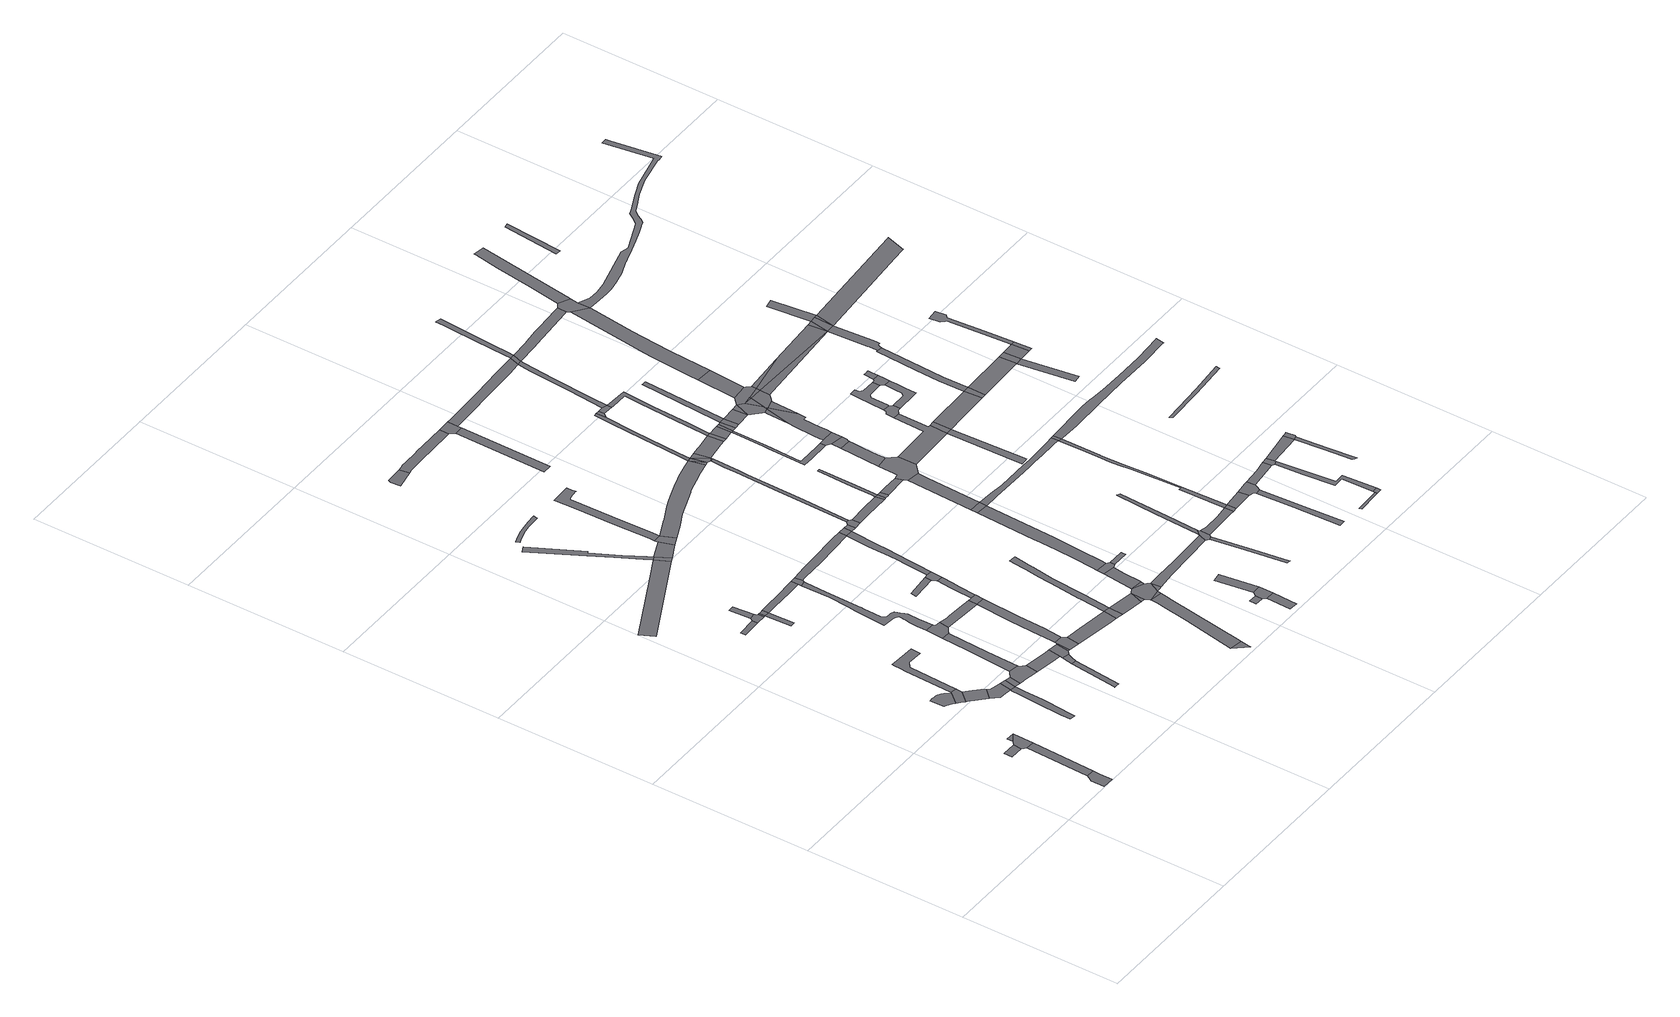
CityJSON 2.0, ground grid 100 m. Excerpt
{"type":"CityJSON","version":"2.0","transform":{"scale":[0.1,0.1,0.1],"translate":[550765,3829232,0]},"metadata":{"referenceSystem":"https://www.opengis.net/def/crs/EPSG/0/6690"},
"CityObjects":{
"road1":{"type":"Road","geometry":[{"type":"MultiSurface","lod":"1","boundaries":[[[0,1,2,3,4,5,6,7,8]]]}]},
"road2":{"type":"Road","attributes":{"RoadStructureAttribute.sectionType":"1"},"geometry":[{"type":"MultiSurface","lod":"1","boundaries":[[[9,10,11,12]]]}]},
"road3":{"type":"Road","attributes":{"RoadStructureAttribute.sectionType":"1"},"geometry":[{"type":"MultiSurface","lod":"1","boundaries":[[[13,0,8,14]]]}]},
"road4":{"type":"Road","geometry":[{"type":"MultiSurface","lod":"1","boundaries":[[[15,16,12,11,13,14]]]}]},
"road5":{"type":"Road","geometry":[{"type":"MultiSurface","lod":"1","boundaries":[[[17,16,15]]]}]},
"road6":{"type":"Road","attributes":{"RoadStructureAttribute.sectionType":"1"},"geometry":[{"type":"MultiSurface","lod":"1","boundaries":[[[18,19,20,21,22,23,24,25,26,27,28,29,30]]]}]},
"road7":{"type":"Road","geometry":[{"type":"MultiSurface","lod":"1","boundaries":[[[30,29,31,32,33,34,35,36]]]}]},
"road8":{"type":"Road","attributes":{"RoadStructureAttribute.sectionType":"1"},"geometry":[{"type":"MultiSurface","lod":"1","boundaries":[[[37,38,39,40,33,32,41,42,43,44,45]]]}]},
"road9":{"type":"Road","attributes":{"RoadStructureAttribute.sectionType":"1"},"geometry":[{"type":"MultiSurface","lod":"1","boundaries":[[[46,47,48,49,50,51,52,53,54,55,56,57,58,59,60,61,62]]]}]},
"road10":{"type":"Road","attributes":{"RoadStructureAttribute.sectionType":"1"},"geometry":[{"type":"MultiSurface","lod":"1","boundaries":[[[63,64,45,44,65,66,67,68,69,70,46,71]]]}]},
"road11":{"type":"Road","attributes":{"RoadStructureAttribute.sectionType":"1"},"geometry":[{"type":"MultiSurface","lod":"1","boundaries":[[[72,73,74,75,76,77,78,79,80,81,82,83,84,85,36,35]]]}]},
"road12":{"type":"Road","geometry":[{"type":"MultiSurface","lod":"1","boundaries":[[[71,46,62,86]]]}]},
"road13":{"type":"Road","attributes":{"RoadStructureAttribute.sectionType":"1"},"geometry":[{"type":"MultiSurface","lod":"1","boundaries":[[[86,62,87,88,89]]]}]},
"road14":{"type":"Road","attributes":{"RoadStructureAttribute.sectionType":"1"},"geometry":[{"type":"MultiSurface","lod":"1","boundaries":[[[90,91,92,93,94]]]}]},
"road15":{"type":"Road","geometry":[{"type":"MultiSurface","lod":"1","boundaries":[[[95,96,97,89,88,98,99,100,101,102,103,104]]]}]},
"road16":{"type":"Road","attributes":{"RoadStructureAttribute.sectionType":"1"},"geometry":[{"type":"MultiSurface","lod":"1","boundaries":[[[105,106,107,108,109,110,111]]]}]},
"road17":{"type":"Road","geometry":[{"type":"MultiSurface","lod":"1","boundaries":[[[112,113,114,115,116,117,90,94,118,119]]]}]},
"road18":{"type":"Road","geometry":[{"type":"MultiSurface","lod":"1","boundaries":[[[120,121,122,115,114]]]}]},
"road19":{"type":"Road","geometry":[{"type":"MultiSurface","lod":"1","boundaries":[[[123,124,125,126,127]]]}]},
"road20":{"type":"Road","attributes":{"RoadStructureAttribute.sectionType":"1"},"geometry":[{"type":"MultiSurface","lod":"1","boundaries":[[[128,119,118,123]]]}]},
"road21":{"type":"Road","geometry":[{"type":"MultiSurface","lod":"1","boundaries":[[[129,130,128,123,127]]]}]},
"road22":{"type":"Road","attributes":{"RoadStructureAttribute.sectionType":"1"},"geometry":[{"type":"MultiSurface","lod":"1","boundaries":[[[131,132,95,104,133,134]]]}]},
"road23":{"type":"Road","attributes":{"RoadStructureAttribute.sectionType":"1"},"geometry":[{"type":"MultiSurface","lod":"1","boundaries":[[[135,136,137,138,139,140]]]}]},
"road24":{"type":"Road","attributes":{"RoadStructureAttribute.sectionType":"1"},"geometry":[{"type":"MultiSurface","lod":"1","boundaries":[[[141,102,101,142,143,144,145]]]}]},
"road25":{"type":"Road","attributes":{"RoadStructureAttribute.sectionType":"1"},"geometry":[{"type":"MultiSurface","lod":"1","boundaries":[[[146,147,135,140,148,149]]]}]},
"road26":{"type":"Road","geometry":[{"type":"MultiSurface","lod":"1","boundaries":[[[150,151,131,134,152,153,154,155,156]]]}]},
"road27":{"type":"Road","attributes":{"RoadStructureAttribute.sectionType":"1"},"geometry":[{"type":"MultiSurface","lod":"1","boundaries":[[[157,158,159,160,129,127,161,162,163]]]}]},
"road28":{"type":"Road","geometry":[{"type":"MultiSurface","lod":"1","boundaries":[[[164,145,144,146,149,165,166,167]]]}]},
"road29":{"type":"Road","attributes":{"RoadStructureAttribute.sectionType":"1"},"geometry":[{"type":"MultiSurface","lod":"1","boundaries":[[[168,169,170,171,172,173,174,175,176,177,178,179,105,180]]]}]},
"road30":{"type":"Road","attributes":{"RoadStructureAttribute.sectionType":"1"},"geometry":[{"type":"MultiSurface","lod":"1","boundaries":[[[167,166,181,182]]]}]},
"road31":{"type":"Road","attributes":{"RoadStructureAttribute.sectionType":"1"},"geometry":[{"type":"MultiSurface","lod":"1","boundaries":[[[183,184,185,186,187,188,189,190,191,192,193,194,195,196,197,198,199,200,201,202,203,204,205,206,207,208,209,210,211,212,213,214,215,216,217,218,219,220,221,222,150,156]]]}]},
"road32":{"type":"Road","geometry":[{"type":"MultiSurface","lod":"1","boundaries":[[[223,182,181,224,225,226,227]]]}]},
"road33":{"type":"Road","geometry":[{"type":"MultiSurface","lod":"1","boundaries":[[[180,105,111,228]]]}]},
"road34":{"type":"Road","attributes":{"RoadStructureAttribute.sectionType":"1"},"geometry":[{"type":"MultiSurface","lod":"1","boundaries":[[[229,230,231,232,233,234,235,236,237,238,239,240,241,242]]]}]},
"road35":{"type":"Road","attributes":{"RoadStructureAttribute.sectionType":"1"},"geometry":[{"type":"MultiSurface","lod":"1","boundaries":[[[243,244,245,154,153,246,247,248,249]]]}]},
"road36":{"type":"Road","geometry":[{"type":"MultiSurface","lod":"1","boundaries":[[[250,157,163,251,203,202,252,253]]]}]},
"road37":{"type":"Road","attributes":{"RoadStructureAttribute.sectionType":"1"},"geometry":[{"type":"MultiSurface","lod":"1","boundaries":[[[254,255,180,228,256]]]}]},
"road38":{"type":"Road","attributes":{"RoadStructureAttribute.sectionType":"1"},"geometry":[{"type":"MultiSurface","lod":"1","boundaries":[[[257,258,259,260,248,261,262,263,223,227]]]}]},
"road39":{"type":"Road","attributes":{"RoadStructureAttribute.sectionType":"1"},"geometry":[{"type":"MultiSurface","lod":"1","boundaries":[[[264,225,224,265,266,267]]]}]},
"road40":{"type":"Road","geometry":[{"type":"MultiSurface","lod":"1","boundaries":[[[268,269,270,254,256,271]]]}]},
"road41":{"type":"Road","geometry":[{"type":"MultiSurface","lod":"1","boundaries":[[[249,248,260,272,273,274]]]}]},
"road42":{"type":"Road","geometry":[{"type":"MultiSurface","lod":"1","boundaries":[[[275,276,277,278,279,280]]]}]},
"road43":{"type":"Road","attributes":{"RoadStructureAttribute.sectionType":"1"},"geometry":[{"type":"MultiSurface","lod":"1","boundaries":[[[281,282,283,284]]]}]},
"road44":{"type":"Road","geometry":[{"type":"MultiSurface","lod":"1","boundaries":[[[285,286,287,288,289,290,291]]]}]},
"road45":{"type":"Road","attributes":{"RoadStructureAttribute.sectionType":"1"},"geometry":[{"type":"MultiSurface","lod":"1","boundaries":[[[292,293,294,295,274,273,296,297,298,299]]]}]},
"road46":{"type":"Road","attributes":{"RoadStructureAttribute.sectionType":"1"},"geometry":[{"type":"MultiSurface","lod":"1","boundaries":[[[300,301,302,303,304,305,306,307,308,309,310,311,312,313,269,268]]]}]},
"road47":{"type":"Road","attributes":{"RoadStructureAttribute.sectionType":"1"},"geometry":[{"type":"MultiSurface","lod":"1","boundaries":[[[314,315,316,250,253,317,318,319,320,321]]]}]},
"road48":{"type":"Road","geometry":[{"type":"MultiSurface","lod":"1","boundaries":[[[267,266,322,323]]]}]},
"road49":{"type":"Road","geometry":[{"type":"MultiSurface","lod":"1","boundaries":[[[324,325,275,280,326,292,299,327]]]}]},
"road50":{"type":"Road","attributes":{"RoadStructureAttribute.sectionType":"1"},"geometry":[{"type":"MultiSurface","lod":"1","boundaries":[[[328,329,330,331,281,284,332,333,334,335]]]}]},
"road51":{"type":"Road","attributes":{"RoadStructureAttribute.sectionType":"1"},"geometry":[{"type":"MultiSurface","lod":"1","boundaries":[[[323,322,336,337,338,339,340]]]}]},
"road52":{"type":"Road","attributes":{"RoadStructureAttribute.sectionType":"1"},"geometry":[{"type":"MultiSurface","lod":"1","boundaries":[[[341,342,343,344,345,346,320,347,348,349,350,351,352,324,327]]]}]},
"road53":{"type":"Road","attributes":{"RoadStructureAttribute.sectionType":"1"},"geometry":[{"type":"MultiSurface","lod":"1","boundaries":[[[353,354,355,356,357,358,359,360,361,362,363,364,365,366,367,368,267,323]]]}]},
"road54":{"type":"Road","attributes":{"RoadStructureAttribute.sectionType":"1"},"geometry":[{"type":"MultiSurface","lod":"1","boundaries":[[[340,339,369]]]}]},
"road55":{"type":"Road","attributes":{"RoadStructureAttribute.sectionType":"1"},"geometry":[{"type":"MultiSurface","lod":"1","boundaries":[[[370,371,372,373,374,375,376,285,291,377,378,379,380,381,382,383,384]]]}]},
"road56":{"type":"Road","attributes":{"RoadStructureAttribute.sectionType":"1"},"geometry":[{"type":"MultiSurface","lod":"1","boundaries":[[[385,386,328,335]]]}]},
"road57":{"type":"Road","attributes":{"RoadStructureAttribute.sectionType":"1"},"geometry":[{"type":"MultiSurface","lod":"1","boundaries":[[[387,388,389,390,391,392,393,394,395,396,397,398,399,400,401,402,403,404,268,271,405,406,407,408,409,410,411,412,413,414,415,416,417]]]}]},
"road58":{"type":"Road","geometry":[{"type":"MultiSurface","lod":"1","boundaries":[[[321,320,346,418]]]}]},
"road59":{"type":"Road","geometry":[{"type":"MultiSurface","lod":"1","boundaries":[[[419,340,369,420,328,386,421,422,423,424]]]}]},
"road60":{"type":"Road","attributes":{"RoadStructureAttribute.sectionType":"1"},"geometry":[{"type":"MultiSurface","lod":"1","boundaries":[[[419,424,425]]]}]},
"road61":{"type":"Road","attributes":{"RoadStructureAttribute.sectionType":"1"},"geometry":[{"type":"MultiSurface","lod":"1","boundaries":[[[418,346,426,427]]]}]},
"road62":{"type":"Road","attributes":{"RoadStructureAttribute.sectionType":"1"},"geometry":[{"type":"MultiSurface","lod":"1","boundaries":[[[421,386,428,429,430]]]}]},
"road63":{"type":"Road","attributes":{"RoadStructureAttribute.sectionType":"1"},"geometry":[{"type":"MultiSurface","lod":"1","boundaries":[[[431,432,419,425,433,434,435]]]}]},
"road64":{"type":"Road","geometry":[{"type":"MultiSurface","lod":"1","boundaries":[[[436,437,438,439,427,426,440,441]]]}]},
"road65":{"type":"Road","attributes":{"RoadStructureAttribute.sectionType":"1"},"geometry":[{"type":"MultiSurface","lod":"1","boundaries":[[[442,443,444,445]]]}]},
"road66":{"type":"Road","geometry":[{"type":"MultiSurface","lod":"1","boundaries":[[[446,447,448,449]]]}]},
"road67":{"type":"Road","geometry":[{"type":"MultiSurface","lod":"1","boundaries":[[[450,431,435,451,452,453]]]}]},
"road68":{"type":"Road","geometry":[{"type":"MultiSurface","lod":"1","boundaries":[[[454,455,456,457]]]}]},
"road69":{"type":"Road","geometry":[{"type":"MultiSurface","lod":"1","boundaries":[[[458,459,449,448,454,457]]]}]},
"road70":{"type":"Road","geometry":[{"type":"MultiSurface","lod":"1","boundaries":[[[460,461,370,384,442,445,462]]]}]},
"road71":{"type":"Road","geometry":[{"type":"MultiSurface","lod":"1","boundaries":[[[463,464,459,458]]]}]},
"road72":{"type":"Road","attributes":{"RoadStructureAttribute.sectionType":"1"},"geometry":[{"type":"MultiSurface","lod":"1","boundaries":[[[465,466,467,441,440,468,469]]]}]},
"road73":{"type":"Road","geometry":[{"type":"MultiSurface","lod":"1","boundaries":[[[470,471,452,451]]]}]},
"road74":{"type":"Road","attributes":{"RoadStructureAttribute.sectionType":"1"},"geometry":[{"type":"MultiSurface","lod":"1","boundaries":[[[472,473,474,475,476,438,437,477,478,479,480]]]}]},
"road75":{"type":"Road","attributes":{"RoadStructureAttribute.sectionType":"1"},"geometry":[{"type":"MultiSurface","lod":"1","boundaries":[[[481,482,483,484,485,486,487,488,450,453,489,490,491,492]]]}]},
"road76":{"type":"Road","attributes":{"RoadStructureAttribute.sectionType":"1"},"geometry":[{"type":"MultiSurface","lod":"1","boundaries":[[[493,494,495,496,421,430,497,498,499]]]}]},
"road77":{"type":"Road","geometry":[{"type":"MultiSurface","lod":"1","boundaries":[[[500,387,417]]]}]},
"road78":{"type":"Road","geometry":[{"type":"MultiSurface","lod":"1","boundaries":[[[501,387,500]]]}]},
"road79":{"type":"Road","attributes":{"RoadStructureAttribute.sectionType":"1"},"geometry":[{"type":"MultiSurface","lod":"1","boundaries":[[[417,416,502]]]}]},
"road80":{"type":"Road","geometry":[{"type":"MultiSurface","lod":"1","boundaries":[[[503,500,417,502]]]}]},
"road81":{"type":"Road","attributes":{"RoadStructureAttribute.sectionType":"1"},"geometry":[{"type":"MultiSurface","lod":"1","boundaries":[[[503,501,500]]]}]},
"road82":{"type":"Road","geometry":[{"type":"MultiSurface","lod":"1","boundaries":[[[465,469,504,505,506]]]}]},
"road83":{"type":"Road","attributes":{"RoadStructureAttribute.sectionType":"1"},"geometry":[{"type":"MultiSurface","lod":"1","boundaries":[[[503,502,507]]]}]},
"road84":{"type":"Road","geometry":[{"type":"MultiSurface","lod":"1","boundaries":[[[508,503,507]]]}]},
"road85":{"type":"Road","geometry":[{"type":"MultiSurface","lod":"1","boundaries":[[[509,473,472]]]}]},
"road86":{"type":"Road","attributes":{"RoadStructureAttribute.sectionType":"1"},"geometry":[{"type":"MultiSurface","lod":"1","boundaries":[[[505,504,510,511,512]]]}]},
"road87":{"type":"Road","attributes":{"RoadStructureAttribute.sectionType":"1"},"geometry":[{"type":"MultiSurface","lod":"1","boundaries":[[[507,502,509,472,513]]]}]},
"road88":{"type":"Road","geometry":[{"type":"MultiSurface","lod":"1","boundaries":[[[514,515,516,508,507,513]]]}]},
"road89":{"type":"Road","attributes":{"RoadStructureAttribute.sectionType":"1"},"geometry":[{"type":"MultiSurface","lod":"1","boundaries":[[[513,472,480]]]}]},
"road90":{"type":"Road","attributes":{"RoadStructureAttribute.sectionType":"1"},"geometry":[{"type":"MultiSurface","lod":"1","boundaries":[[[517,518,519,520,521,522,523,524,465,506]]]}]},
"road91":{"type":"Road","geometry":[{"type":"MultiSurface","lod":"1","boundaries":[[[525,481,492,526]]]}]},
"road92":{"type":"Road","attributes":{"RoadStructureAttribute.sectionType":"1"},"geometry":[{"type":"MultiSurface","lod":"1","boundaries":[[[527,528,529,530,531,532,533,501,503,534,535,536,537]]]}]},
"road93":{"type":"Road","attributes":{"RoadStructureAttribute.sectionType":"1"},"geometry":[{"type":"MultiSurface","lod":"1","boundaries":[[[538,539,540,512,511,541]]]}]},
"road94":{"type":"Road","attributes":{"RoadStructureAttribute.sectionType":"1"},"geometry":[{"type":"MultiSurface","lod":"1","boundaries":[[[542,543,544,545,546,514,513,547,548]]]}]},
"road95":{"type":"Road","attributes":{"RoadStructureAttribute.sectionType":"1"},"geometry":[{"type":"MultiSurface","lod":"1","boundaries":[[[549,525,526,550,551]]]}]},
"road96":{"type":"Road","attributes":{"RoadStructureAttribute.sectionType":"1"},"geometry":[{"type":"MultiSurface","lod":"1","boundaries":[[[552,553,554,555,556,557,558,559,560]]]}]},
"road97":{"type":"Road","attributes":{"RoadStructureAttribute.sectionType":"1"},"geometry":[{"type":"MultiSurface","lod":"1","boundaries":[[[561,562,563,564,460,462,565,566,567,568,569,570]]]}]},
"road98":{"type":"Road","geometry":[{"type":"MultiSurface","lod":"1","boundaries":[[[571,493,499,572,560,559,573,574]]]}]},
"road99":{"type":"Road","geometry":[{"type":"MultiSurface","lod":"1","boundaries":[[[575,576,542,548,577]]]}]},
"road100":{"type":"Road","attributes":{"RoadStructureAttribute.sectionType":"1"},"geometry":[{"type":"MultiSurface","lod":"1","boundaries":[[[578,527,537,579]]]}]},
"road101":{"type":"Road","geometry":[{"type":"MultiSurface","lod":"1","boundaries":[[[580,581,582,583,584,585,586,587,538,541,588,589,549,551,590,591,592,593]]]}]},
"road102":{"type":"Road","attributes":{"RoadStructureAttribute.sectionType":"1"},"geometry":[{"type":"MultiSurface","lod":"1","boundaries":[[[594,595,596,597,575,577,598,599]]]}]},
"road103":{"type":"Road","geometry":[{"type":"MultiSurface","lod":"1","boundaries":[[[600,578,579,601,602,603,604]]]}]},
"road104":{"type":"Road","attributes":{"RoadStructureAttribute.sectionType":"1"},"geometry":[{"type":"MultiSurface","lod":"1","boundaries":[[[605,606,607,608,604,603,609,610,611,612,613,576,575]]]}]},
"road105":{"type":"Road","geometry":[{"type":"MultiSurface","lod":"1","boundaries":[[[614,594,599,615]]]}]},
"road106":{"type":"Road","attributes":{"RoadStructureAttribute.sectionType":"1"},"geometry":[{"type":"MultiSurface","lod":"1","boundaries":[[[616,617,618,619,620,621,615,599,622,623,624,625,626,627,628,629,630]]]}]},
"road107":{"type":"Road","attributes":{"RoadStructureAttribute.sectionType":"1"},"geometry":[{"type":"MultiSurface","lod":"1","boundaries":[[[631,632,633,634,635,636,637,493,571]]]}]},
"road108":{"type":"Road","attributes":{"RoadStructureAttribute.sectionType":"1"},"geometry":[{"type":"MultiSurface","lod":"1","boundaries":[[[638,582,581,639,640,641,642,643,644]]]}]},
"road109":{"type":"Road","attributes":{"RoadStructureAttribute.sectionType":"1"},"geometry":[{"type":"MultiSurface","lod":"1","boundaries":[[[645,614,615,646,647]]]}]},
"road110":{"type":"Road","attributes":{"RoadStructureAttribute.sectionType":"1"},"geometry":[{"type":"MultiSurface","lod":"1","boundaries":[[[648,649,650,651,574,573,652,653]]]}]},
"road111":{"type":"Road","geometry":[{"type":"MultiSurface","lod":"1","boundaries":[[[654,645,647,655,656]]]}]},
"road112":{"type":"Road","attributes":{"RoadStructureAttribute.sectionType":"1"},"geometry":[{"type":"MultiSurface","lod":"1","boundaries":[[[657,658,638,644,659,660,661,662]]]}]},
"road113":{"type":"Road","geometry":[{"type":"MultiSurface","lod":"1","boundaries":[[[663,664,665,630,629,666,657,662]]]}]},
"road114":{"type":"Road","attributes":{"RoadStructureAttribute.sectionType":"1"},"geometry":[{"type":"MultiSurface","lod":"1","boundaries":[[[667,668,669,670,671,569,672,673,674,600,604]]]}]},
"road115":{"type":"Road","attributes":{"RoadStructureAttribute.sectionType":"1"},"geometry":[{"type":"MultiSurface","lod":"1","boundaries":[[[675,676,656,655,677]]]}]},
"road116":{"type":"Road","attributes":{"RoadStructureAttribute.sectionType":"1"},"geometry":[{"type":"MultiSurface","lod":"1","boundaries":[[[678,679,680,681,682,683,684,685,686,687,526,492,688,689,690,691,692,693,694,695,696]]]}]},
"road117":{"type":"Road","attributes":{"RoadStructureAttribute.sectionType":"1"},"geometry":[{"type":"MultiSurface","lod":"1","boundaries":[[[697,698,699,700,701,702,654,656]]]}]},
"road118":{"type":"Road","geometry":[{"type":"MultiSurface","lod":"1","boundaries":[[[703,704,648,653,705]]]}]},
"road119":{"type":"Road","attributes":{"RoadStructureAttribute.sectionType":"1"},"geometry":[{"type":"MultiSurface","lod":"1","boundaries":[[[706,707,708,709,710,711,664,663,712,713,714,715,716,717]]]}]},
"road120":{"type":"Road","attributes":{"RoadStructureAttribute.sectionType":"1"},"geometry":[{"type":"MultiSurface","lod":"1","boundaries":[[[718,675,677]]]}]},
"road121":{"type":"Road","geometry":[{"type":"MultiSurface","lod":"1","boundaries":[[[707,719,720,708]]]}]},
"road122":{"type":"Road","attributes":{"RoadStructureAttribute.sectionType":"1"},"geometry":[{"type":"MultiSurface","lod":"1","boundaries":[[[718,677,721,722,719,707,723,724,725]]]}]},
"road123":{"type":"Road","attributes":{"RoadStructureAttribute.sectionType":"1"},"geometry":[{"type":"MultiSurface","lod":"1","boundaries":[[[726,727,728,593,592,729,730,731,732,733]]]}]},
"road124":{"type":"Road","geometry":[{"type":"MultiSurface","lod":"1","boundaries":[[[734,570,569,671]]]}]},
"road125":{"type":"Road","geometry":[{"type":"MultiSurface","lod":"1","boundaries":[[[723,724,723,707,706]]]}]},
"road126":{"type":"Road","attributes":{"RoadStructureAttribute.sectionType":"1"},"geometry":[{"type":"MultiSurface","lod":"1","boundaries":[[[735,706,717]]]}]},
"road127":{"type":"Road","geometry":[{"type":"MultiSurface","lod":"1","boundaries":[[[736,725,724,737]]]}]},
"road128":{"type":"Road","attributes":{"RoadStructureAttribute.sectionType":"1"},"geometry":[{"type":"MultiSurface","lod":"1","boundaries":[[[738,739,703,705,740]]]}]},
"road129":{"type":"Road","attributes":{"RoadStructureAttribute.sectionType":"1"},"geometry":[{"type":"MultiSurface","lod":"1","boundaries":[[[741,742,725,736,737]]]}]},
"road130":{"type":"Road","attributes":{"RoadStructureAttribute.sectionType":"1"},"geometry":[{"type":"MultiSurface","lod":"1","boundaries":[[[743,744,745,746,730]]]}]},
"road131":{"type":"Road","attributes":{"RoadStructureAttribute.sectionType":"1"},"geometry":[{"type":"MultiSurface","lod":"1","boundaries":[[[747,748,749,750,751,752,753]]]}]},
"road132":{"type":"Road","attributes":{"RoadStructureAttribute.sectionType":"1"},"geometry":[{"type":"MultiSurface","lod":"1","boundaries":[[[754,755,756,718,725,742,741,757,758,759]]]}]},
"road133":{"type":"Road","attributes":{"RoadStructureAttribute.sectionType":"1"},"geometry":[{"type":"MultiSurface","lod":"1","boundaries":[[[737,724,723,706,735,760,761,762]]]}]},
"road134":{"type":"Road","attributes":{"RoadStructureAttribute.sectionType":"1"},"geometry":[{"type":"MultiSurface","lod":"1","boundaries":[[[763,764,765,766,767,768,769,770,704,703,771,772,773,774,775,776]]]}]},
"road135":{"type":"Road","attributes":{"RoadStructureAttribute.sectionType":"1"},"geometry":[{"type":"MultiSurface","lod":"1","boundaries":[[[777,778,779,780,781,782,570,734,783,784,785,786,787]]]}]},
"road136":{"type":"Road","geometry":[{"type":"MultiSurface","lod":"1","boundaries":[[[758,757,741,737,762]]]}]},
"road137":{"type":"Road","geometry":[{"type":"MultiSurface","lod":"1","boundaries":[[[788,789,738,740,790,791,753,752,792,793,794]]]}]},
"road138":{"type":"Road","attributes":{"RoadStructureAttribute.sectionType":"1"},"geometry":[{"type":"MultiSurface","lod":"1","boundaries":[[[795,756,755,796]]]}]},
"road139":{"type":"Road","geometry":[{"type":"MultiSurface","lod":"1","boundaries":[[[797,731,730,746]]]}]},
"road140":{"type":"Road","geometry":[{"type":"MultiSurface","lod":"1","boundaries":[[[798,799,800,726,733,801,802,803,804]]]}]},
"road141":{"type":"Road","geometry":[{"type":"MultiSurface","lod":"1","boundaries":[[[805,806,807,808,809,810,811]]]}]},
"road142":{"type":"Road","geometry":[{"type":"MultiSurface","lod":"1","boundaries":[[[812,696,695,763,776]]]}]},
"road143":{"type":"Road","attributes":{"RoadStructureAttribute.sectionType":"1"},"geometry":[{"type":"MultiSurface","lod":"1","boundaries":[[[813,814,815,816,817,818,819,820,734,671,821,822,823,824]]]}]},
"road144":{"type":"Road","attributes":{"RoadStructureAttribute.sectionType":"1"},"geometry":[{"type":"MultiSurface","lod":"1","boundaries":[[[825,826,788,794,827]]]}]},
"road145":{"type":"Road","geometry":[{"type":"MultiSurface","lod":"1","boundaries":[[[828,759,758]]]}]},
"road146":{"type":"Road","attributes":{"RoadStructureAttribute.sectionType":"1"},"geometry":[{"type":"MultiSurface","lod":"1","boundaries":[[[829,830,831,832,833,834,835,798,804,836,837,838,839,840,841]]]}]},
"road147":{"type":"Road","attributes":{"RoadStructureAttribute.sectionType":"1"},"geometry":[{"type":"MultiSurface","lod":"1","boundaries":[[[842,797,746,843,844]]]}]},
"road148":{"type":"Road","attributes":{"RoadStructureAttribute.sectionType":"1"},"geometry":[{"type":"MultiSurface","lod":"1","boundaries":[[[845,846,847,848,849,803,802,850,851,852,853,854,855,856]]]}]},
"road149":{"type":"Road","geometry":[{"type":"MultiSurface","lod":"1","boundaries":[[[857,858,805,811,859,860]]]}]},
"road150":{"type":"Road","attributes":{"RoadStructureAttribute.sectionType":"1"},"geometry":[{"type":"MultiSurface","lod":"1","boundaries":[[[861,862,863,864,865,866,795,796,867,868,869,870]]]}]},
"road151":{"type":"Road","attributes":{"RoadStructureAttribute.sectionType":"1"},"geometry":[{"type":"MultiSurface","lod":"1","boundaries":[[[871,872,873,874,875,876,877,878,858,857]]]}]},
"road152":{"type":"Road","geometry":[{"type":"MultiSurface","lod":"1","boundaries":[[[879,825,827,880,875,874,881]]]}]},
"road153":{"type":"Road","geometry":[{"type":"MultiSurface","lod":"1","boundaries":[[[882,883,841,840,884,845,856,885,886]]]}]},
"road154":{"type":"Road","geometry":[{"type":"MultiSurface","lod":"1","boundaries":[[[762,761,887,888]]]}]},
"road155":{"type":"Road","geometry":[{"type":"MultiSurface","lod":"1","boundaries":[[[889,890,891,892,893,882,886]]]}]},
"road156":{"type":"Road","attributes":{"RoadStructureAttribute.sectionType":"1"},"geometry":[{"type":"MultiSurface","lod":"1","boundaries":[[[894,828,758,762,888]]]}]},
"road157":{"type":"Road","geometry":[{"type":"MultiSurface","lod":"1","boundaries":[[[895,842,844,896]]]}]},
"road158":{"type":"Road","attributes":{"RoadStructureAttribute.sectionType":"1"},"geometry":[{"type":"MultiSurface","lod":"1","boundaries":[[[897,898,879,881,899,900]]]}]},
"road159":{"type":"Road","geometry":[{"type":"MultiSurface","lod":"1","boundaries":[[[901,902,903,813,824,904,861,870,905,906]]]}]},
"road160":{"type":"Road","attributes":{"RoadStructureAttribute.sectionType":"1"},"geometry":[{"type":"MultiSurface","lod":"1","boundaries":[[[907,908,909,842,895,910,911,912]]]}]},
"road161":{"type":"Road","attributes":{"RoadStructureAttribute.sectionType":"1"},"geometry":[{"type":"MultiSurface","lod":"1","boundaries":[[[913,914,915,916,917,918,919,900]]]}]},
"road162":{"type":"Road","geometry":[{"type":"MultiSurface","lod":"1","boundaries":[[[920,921,897,900,919,922,923]]]}]},
"road163":{"type":"Road","attributes":{"RoadStructureAttribute.sectionType":"1"},"geometry":[{"type":"MultiSurface","lod":"1","boundaries":[[[924,895,896,925,926]]]}]},
"road164":{"type":"Road","attributes":{"RoadStructureAttribute.sectionType":"1"},"geometry":[{"type":"MultiSurface","lod":"1","boundaries":[[[927,928,929,930,901,906,931,932]]]}]},
"road165":{"type":"Road","attributes":{"RoadStructureAttribute.sectionType":"1"},"geometry":[{"type":"MultiSurface","lod":"1","boundaries":[[[933,934,935,936,937,938,939,940,941,812,776,942,943,944,945,946,947,948,949]]]}]},
"road166":{"type":"Road","attributes":{"RoadStructureAttribute.sectionType":"1"},"geometry":[{"type":"MultiSurface","lod":"1","boundaries":[[[950,951,952,953,954,955,888,956,957,958,959,960,907,912]]]}]},
"road167":{"type":"Road","attributes":{"RoadStructureAttribute.sectionType":"1"},"geometry":[{"type":"MultiSurface","lod":"1","boundaries":[[[961,894,888]]]}]},
"road168":{"type":"Road","attributes":{"RoadStructureAttribute.sectionType":"1"},"geometry":[{"type":"MultiSurface","lod":"1","boundaries":[[[962,963,964,965,966]]]}]},
"road169":{"type":"Road","geometry":[{"type":"MultiSurface","lod":"1","boundaries":[[[967,961,888,955]]]}]},
"road170":{"type":"Road","geometry":[{"type":"MultiSurface","lod":"1","boundaries":[[[968,924,926,966,965]]]}]},
"road171":{"type":"Road","geometry":[{"type":"MultiSurface","lod":"1","boundaries":[[[969,967,955]]]}]},
"road172":{"type":"Road","attributes":{"RoadStructureAttribute.sectionType":"1"},"geometry":[{"type":"MultiSurface","lod":"1","boundaries":[[[970,971,972,973,974,975,976,977]]]}]},
"road173":{"type":"Road","attributes":{"RoadStructureAttribute.sectionType":"1"},"geometry":[{"type":"MultiSurface","lod":"1","boundaries":[[[978,979,961,967,969]]]}]},
"road174":{"type":"Road","attributes":{"RoadStructureAttribute.sectionType":"1"},"geometry":[{"type":"MultiSurface","lod":"1","boundaries":[[[980,981,982,968,965,983,984]]]}]},
"road175":{"type":"Road","geometry":[{"type":"MultiSurface","lod":"1","boundaries":[[[985,980,984,986]]]}]},
"road176":{"type":"Road","attributes":{"RoadStructureAttribute.sectionType":"1"},"geometry":[{"type":"MultiSurface","lod":"1","boundaries":[[[987,988,989,990,991,992,993,994,995,996,980,985]]]}]},
"road177":{"type":"Road","attributes":{"RoadStructureAttribute.sectionType":"1"},"geometry":[{"type":"MultiSurface","lod":"1","boundaries":[[[997,998,999,1000]]]}]},
"road178":{"type":"Road","geometry":[{"type":"MultiSurface","lod":"1","boundaries":[[[1001,1002,969,955,1003,1004,1005]]]}]},
"road179":{"type":"Road","attributes":{"RoadStructureAttribute.sectionType":"1"},"geometry":[{"type":"MultiSurface","lod":"1","boundaries":[[[1006,1007,1008,1009,1010,1011,1012,1013,1014,1015,1016,1017,1018,1019,1020,1021,1022,1023,1024,1025,1026,1027,1028,1029,1030,1031,1032,1033,1034,1035,1036,1037,1038,1039,1040,1041,1042,1043,1044,1045,1046,1047,1048,1049,1050,905,870]]]}]}
},
"vertices":[
[369,128,0],[344,88,0],[343,4,0],[380,3,0],[392,3,0],[409,3,0],[419,3,0],[420,87,0],[421,126,0],
[278,603,0],[276,551,0],[359,549,0],[363,601,0],
[383,527,0],[435,525,0],
[440,657,0],[387,621,0],
[388,659,0],
[516,1155,0],[505,1165,0],[497,1172,0],[487,1178,0],[473,1180,0],[460,1181,0],[445,1182,0],[423,1181,0],[424,1091,0],[440,1085,0],[466,1069,0],[483,1056,0],[542,1128,0],
[502,1039,0],[523,1021,0],[581,1087,0],[582,1111,0],[583,1124,0],[543,1128,0],
[663,1002,0],[654,1011,0],[623,1044,0],[596,1071,0],[530,1014,0],[553,995,0],[561,988,0],[615,933,0],[673,990,0],
[740,879,0],[739,870,0],[735,819,0],[724,683,0],[718,546,0],[717,540,0],[715,477,0],[734,475,0],[752,472,0],[752,474,0],[758,541,0],[758,544,0],[770,698,0],[775,817,0],[775,818,0],[777,864,0],[777,875,0],
[745,959,0],[684,971,0],[659,888,0],[708,885,0],[725,882,0],[734,881,0],[736,881,0],[740,880,0],[755,956,0],
[583,1126,0],[597,1429,0],[597,1431,0],[601,1434,0],[629,1458,0],[726,1453,0],[727,1487,0],[729,1513,0],[600,1520,0],[562,1522,0],[561,1504,0],[559,1462,0],[559,1460,0],[557,1431,0],
[792,949,0],
[778,875,0],[817,869,0],[828,942,0],
[448,2347,0],[329,2340,0],[329,2325,0],[330,2310,0],[449,2313,0],
[869,973,0],[862,967,0],[829,942,0],[839,866,0],[853,864,0],[925,852,0],[946,849,0],[959,928,0],[931,958,0],[931,964,0],
[579,3076,0],[575,3074,0],[573,3073,0],[436,3002,0],[6,2781,0],[50,2696,0],[623,2990,0],
[509,2353,0],[500,2367,0],[498,2370,0],[461,2367,0],[460,2365,0],[450,2350,0],[512,2315,0],[511,2351,0],
[489,2501,0],[471,2500,0],[452,2499,0],
[524,2315,0],[531,2152,0],[546,2154,0],[561,2155,0],[554,2315,0],
[522,2352,0],
[552,2353,0],[534,2352,0],
[898,1424,0],[889,1256,0],[938,1164,0],[950,1422,0],
[1110,734,0],[1073,435,0],[1073,433,0],[1091,433,0],[1110,433,0],[1141,733,0],
[1105,906,0],[1089,827,0],[1118,824,0],[1126,823,0],[1136,902,0],
[1122,802,0],[1118,781,0],[1156,771,0],[1164,793,0],
[904,1534,0],[902,1494,0],[968,1436,0],[992,1455,0],[1002,1514,0],[967,1519,0],[962,1532,0],
[841,2366,0],[828,2365,0],[699,2359,0],[613,2356,0],[614,2316,0],[759,2317,0],[844,2320,0],
[1169,898,0],[1168,796,0],[1189,814,0],[1198,894,0],
[584,3122,0],[583,3123,0],[515,3237,0],[431,3399,0],[440,3404,0],[442,3405,0],[277,3710,0],[242,3692,0],[408,3387,0],[477,3259,0],[553,3121,0],[560,3110,0],[603,3089,0],
[1200,812,0],[1207,892,0],
[961,1594,0],[961,1597,0],[962,1683,0],[963,1697,0],[957,1713,0],[955,1722,0],[939,1766,0],[919,1774,0],[913,1774,0],[881,1776,0],[879,1776,0],[864,1798,0],[868,1891,0],[869,1909,0],[869,1932,0],[869,1934,0],[871,1988,0],[875,2171,0],[879,2299,0],[879,2306,0],[844,2299,0],[846,2118,0],[835,1993,0],[829,1935,0],[826,1902,0],[826,1895,0],[812,1745,0],[845,1742,0],[859,1740,0],[878,1738,0],[895,1736,0],[896,1735,0],[917,1725,0],[920,1724,0],[918,1702,0],[916,1685,0],[916,1683,0],[915,1671,0],[908,1641,0],[906,1594,0],
[1208,911,0],[1269,801,0],[1282,882,0],[1267,902,0],[1263,908,0],
[648,3002,0],
[317,3752,0],[352,3765,0],[395,3778,0],[437,3783,0],[522,3787,0],[524,3801,0],[527,3814,0],[523,3814,0],[467,3809,0],[422,3803,0],[379,3795,0],[322,3780,0],[291,3768,0],[300,3745,0],
[1189,1499,0],[1075,1504,0],[1057,1505,0],[1072,1448,0],[1095,1446,0],[1240,1435,0],[1245,1494,0],
[877,2368,0],[844,2319,0],[884,2315,0],[886,2321,0],
[718,3141,0],[678,3123,0],[748,3053,0],
[1264,926,0],[1274,1030,0],[1282,1198,0],[1298,1438,0],[1222,1214,0],[1216,1067,0],[1209,931,0],
[1380,870,0],[1512,763,0],[1560,756,0],[1572,843,0],
[766,3164,0],[718,3162,0],[718,3152,0],[804,3079,0],
[1302,1487,0],[1302,1490,0],[1267,1492,0],
[1274,1795,0],[1119,1778,0],[1117,1761,0],[1115,1743,0],[1118,1743,0],[1272,1755,0],
[1696,109,0],[1764,28,0],[1766,43,0],[1775,97,0],
[444,4626,0],[371,4623,0],[350,4623,0],[341,4623,0],[334,4605,0],[338,4542,0],[456,4567,0],
[1287,1722,0],[1278,1632,0],[1273,1597,0],[1267,1494,0],[1302,1491,0],[1311,1598,0],[1318,1648,0],[1324,1719,0],
[765,3208,0],[760,3467,0],[752,3732,0],[767,3739,0],[826,3745,0],[827,3745,0],[825,3773,0],[822,3802,0],[722,3799,0],[699,3799,0],[700,3789,0],[703,3676,0],[711,3411,0],[717,3195,0],
[1276,2390,0],[1061,2380,0],[979,2375,0],[902,2321,0],[994,2323,0],[1061,2325,0],[1329,2338,0],[1329,2389,0],
[1610,748,0],[1614,839,0],
[1296,1797,0],[1293,1797,0],[1286,1725,0],[1330,1795,0],
[1798,692,0],[1791,650,0],[1782,603,0],[1755,433,0],[1777,107,0],[1859,603,0],[1866,643,0],[1872,679,0],
[1621,747,0],[1655,742,0],[1732,730,0],[1752,727,0],[1781,811,0],
[1338,1895,0],[1343,1948,0],[1356,2101,0],[1358,2121,0],[1360,2151,0],[1376,2338,0],[1320,2198,0],[1316,2103,0],[1316,2102,0],[1316,2093,0],[1312,2000,0],[1308,1948,0],
[1630,1014,0],[1630,1016,0],[1650,1231,0],[1670,1371,0],[1670,1373,0],[1687,1497,0],[1687,1499,0],[1666,1500,0],[1644,1501,0],[1634,1412,0],[1630,1376,0],[1630,1373,0],[1621,1298,0],[1607,1167,0],[1590,1018,0],[1589,1010,0],
[1778,724,0],
[848,4640,0],[690,4638,0],[633,4637,0],[609,4636,0],[523,4635,0],[488,4635,0],[484,4634,0],[479,4572,0],[539,4574,0],[545,4574,0],[547,4574,0],[607,4576,0],[675,4577,0],[676,4577,0],[848,4581,0],
[1875,698,0],[1876,706,0],
[1380,3397,0],[1378,3396,0],[1358,3392,0],[1329,3386,0],[1287,3376,0],[1250,3366,0],[1219,3357,0],[1193,3349,0],[1158,3337,0],[1095,3314,0],[1044,3293,0],[993,3272,0],[952,3251,0],[897,3224,0],[876,3215,0],[875,3214,0],[861,3208,0],[782,3171,0],[903,3124,0],[904,3125,0],[985,3167,0],[1059,3196,0],[1060,3196,0],[1166,3237,0],[1167,3237,0],[1186,3245,0],[1303,3277,0],[1304,3277,0],[1328,3284,0],[1402,3300,0],[1381,3394,0],
[1377,2389,0],
[1813,829,0],[1796,695,0],[1911,774,0],[1899,788,0],[1891,797,0],[1889,800,0],
[1891,821,0],
[1413,2340,0],[1411,2388,0],
[1879,706,0],[1894,708,0],[1918,711,0],
[1835,1023,0],[1816,849,0],[1893,840,0],[1903,938,0],[1911,1014,0],
[1453,2396,0],[1443,2406,0],[1428,2406,0],[1418,2396,0],[1460,2341,0],[1458,2391,0],
[874,4552,0],[869,3978,0],[924,3977,0],[928,4551,0],
[2086,253,0],[2085,210,0],[2137,209,0],[2138,251,0],
[1841,1072,0],[1936,1023,0],[1936,1053,0],[1917,1064,0],
[2156,188,0],[2151,36,0],[2206,34,0],[2211,187,0],
[2213,280,0],[2158,276,0],
[928,4641,0],[849,4640,0],[929,4579,0],
[2178,517,0],[2124,509,0],
[1690,2401,0],[1680,2401,0],[1580,2398,0],[1546,2345,0],[1700,2348,0],
[2037,1021,0],[2038,1051,0],
[1447,3297,0],[1446,3296,0],[1442,3209,0],[1441,3130,0],[1436,2849,0],[1455,2706,0],[1461,3069,0],[1463,3130,0],[1466,3296,0],
[1885,1873,0],[1868,1493,0],[1868,1492,0],[1862,1348,0],[1855,1231,0],[1854,1222,0],[1854,1221,0],[1845,1111,0],[1921,1103,0],[1930,1235,0],[1941,1418,0],[1962,1869,0],
[2396,789,0],[2299,783,0],[2139,779,0],[1996,777,0],[2029,723,0],[2217,732,0],[2377,741,0],
[1381,3397,0],
[1380,3399,0],
[1424,3305,0],
[1401,3400,0],
[1712,2349,0],[1710,2399,0],[1710,2400,0],
[1406,3392,0],
[1405,3401,0],
[1445,3297,0],
[1736,2349,0],[1743,2352,0],[1735,2399,0],
[1466,3313,0],
[1448,3408,0],[1431,3406,0],[1411,3402,0],
[1711,2428,0],[1711,2569,0],[1714,2780,0],[1714,2781,0],[1705,2780,0],[1697,2779,0],[1691,2556,0],[1691,2426,0],
[1887,1918,0],[1963,1915,0],
[1435,4029,0],[1417,4028,0],[1414,3992,0],[1408,3911,0],[1395,3703,0],[1389,3555,0],[1382,3431,0],[1402,3435,0],[1405,3486,0],[1422,3778,0],[1437,3968,0],
[1878,2403,0],[1785,2402,0],[1780,2402,0],[1891,2358,0],
[1613,3431,0],[1603,3430,0],[1515,3417,0],[1495,3416,0],[1471,3413,0],[1587,3330,0],[1623,3334,0],
[1906,2335,0],[1979,2264,0],[1981,2324,0],
[2429,519,0],[2464,269,0],[2476,268,0],[2489,267,0],[2488,270,0],[2457,487,0],[2417,729,0],[2417,731,0],[2399,724,0],
[1559,4671,0],[1423,4663,0],[1222,4654,0],[959,4642,0],[1378,4599,0],[1454,4601,0],[1533,4607,0],[1538,4608,0],[1543,4608,0],[1566,4671,0],
[2423,821,0],[2397,726,0],[2429,746,0],[2429,806,0],
[1635,3433,0],[1613,3432,0],[1646,3336,0],
[1458,4030,0],[1460,3994,0],
[2036,2494,0],[1994,2541,0],[1915,2533,0],[1913,2489,0],[1910,2429,0],[1909,2409,0],[1897,2406,0],[1895,2406,0],[1904,2344,0],[1906,2342,0],[1983,2326,0],[2035,2374,0],[2039,2377,0],[2038,2491,0],
[1706,3437,0],[1675,3435,0],[1648,3434,0],[1644,3434,0],[1697,3342,0],[1711,3343,0],
[1492,4031,0],[1496,3992,0],[1506,3991,0],[1523,3990,0],[1524,4019,0],
[1638,3464,0],[1646,3581,0],[1656,3816,0],[1669,4013,0],[1535,3989,0],[1642,3988,0],[1636,3885,0],[1623,3640,0],[1615,3465,0],
[1725,3438,0],[1724,3345,0],
[1865,2898,0],[1730,2897,0],[1715,2899,0],[1722,3133,0],[1723,3151,0],[1723,3317,0],[1710,3316,0],[1706,3133,0],[1706,3106,0],[1701,2864,0],[1731,2864,0],[1766,2864,0],[1900,2866,0],[1903,2866,0],[1898,2899,0],
[2434,1026,0],[2448,1337,0],[2438,1341,0],[2428,1346,0],[2428,1342,0],[2411,1081,0],[2397,796,0],
[1927,2785,0],[1991,2566,0],[1993,2598,0],[1995,2642,0],[1997,2699,0],[2000,2767,0],[2001,2782,0],
[1746,3440,0],[1726,3345,0],[1753,3347,0],
[2663,809,0],[2581,800,0],[2474,797,0],[2432,806,0],[2634,754,0],[2666,755,0],
[1746,3442,0],[1789,3350,0],[1782,3443,0],
[1930,2846,0],[1930,2842,0],[2006,2799,0],[2006,2800,0],[2008,2807,0],[2009,2834,0],
[2011,2903,0],[1932,2901,0],[1913,2900,0],[1918,2855,0],
[1533,4132,0],[1553,4387,0],[1570,4583,0],[1573,4609,0],[1573,4612,0],[1541,4583,0],[1534,4519,0],[1512,4254,0],
[1874,3448,0],[1784,3443,0],[1881,3357,0],
[2584,1906,0],[2565,1905,0],[2519,1903,0],[2448,1899,0],[2412,1899,0],[2388,1899,0],[2364,1899,0],[2290,1900,0],[2155,1901,0],[2059,1908,0],[2057,1868,0],[2313,1865,0],[2364,1866,0],[2388,1866,0],[2412,1866,0],[2488,1867,0],[2585,1866,0],[2635,1866,0],[2633,1909,0],
[1783,3471,0],[1806,3964,0],[1806,3966,0],[1791,3965,0],[1776,3965,0],[1748,3468,0],
[2693,814,0],[2663,811,0],[2696,757,0],
[1991,3300,0],[1980,3297,0],[1943,3135,0],[1940,3090,0],[1934,2971,0],[1932,2922,0],[2013,2940,0],[2014,2983,0],[2018,3087,0],[2018,3089,0],[2038,3089,0],[2040,3136,0],
[1918,3451,0],
[1950,3290,0],[1950,3279,0],
[1895,3343,0],[1939,3301,0],[1985,3319,0],[1985,3320,0],[1954,3421,0],
[2301,2698,0],[2294,2502,0],[2294,2501,0],[2332,2389,0],[2351,2390,0],[2357,2503,0],[2341,2502,0],[2342,2697,0],
[1595,4671,0],
[2047,3313,0],
[2007,3419,0],[2008,3419,0],
[2817,828,0],[2698,815,0],[2824,763,0],
[2010,3431,0],[2009,3431,0],
[2363,1914,0],[2387,1914,0],[2411,1915,0],[2392,2391,0],
[2874,506,0],[2887,216,0],[2907,216,0],[2927,217,0],[2912,469,0],[2894,741,0],[2860,739,0],
[2072,3497,0],[2064,3505,0],[1959,3494,0],[2011,3431,0],[2091,3446,0],[2092,3476,0],
[2060,3326,0],[2088,3356,0],[2090,3417,0],
[2636,1862,0],[2637,1726,0],[2638,1611,0],[2641,1538,0],[2644,1478,0],[2655,1404,0],[2673,1099,0],[2656,1099,0],[2680,1119,0],[2673,1309,0],[2662,1466,0],[2658,1611,0],[2658,1614,0],[2656,1858,0],
[1595,5175,0],[1593,5117,0],[1591,5070,0],[1581,4905,0],[1568,4709,0],[1566,4672,0],[1598,4709,0],[1606,4820,0],[1622,5045,0],[1627,5113,0],[1632,5170,0],
[2911,838,0],[2891,836,0],[2854,752,0],[2859,751,0],[2897,747,0],[2905,763,0],[2916,784,0],
[1976,3741,0],[2080,3734,0],
[2388,2504,0],
[2323,2781,0],[2321,2762,0],[2303,2749,0],[2363,2715,0],[2386,2715,0],[2385,2762,0],[2371,2777,0],
[3224,222,0],[3065,216,0],[3062,215,0],[3066,208,0],[3069,200,0],[3192,207,0],[3225,208,0],
[2653,1910,0],
[2061,4707,0],[2056,4707,0],[2031,4705,0],[1872,4694,0],[1826,4692,0],[1731,4682,0],[1713,4679,0],[1600,4671,0],[1713,4619,0],[1744,4623,0],[2040,4647,0],[2056,4648,0],
[3095,859,0],[3020,847,0],[3103,806,0],
[2354,3496,0],
[2402,2963,0],[2381,2979,0],[2379,3004,0],[2379,3005,0],[2359,3004,0],[2339,3003,0],[2335,2948,0],[2372,2795,0],[2374,2898,0],[2378,2902,0],[2391,2913,0],[2483,2915,0],[2484,2962,0],
[2696,2515,0],[2496,2396,0],[2704,2404,0],
[2504,2894,0],[2502,2848,0],[2501,2813,0],[2499,2783,0],[2481,2761,0],[2523,2718,0],[2543,2719,0],[2543,2729,0],[2544,2795,0],[2545,2855,0],[2545,2863,0],[2546,2893,0],
[3261,235,0],[3224,234,0],[3249,210,0],[3260,209,0],
[2070,4629,0],[2005,4104,0],[2000,4058,0],[1999,4045,0],[1997,4015,0],[1980,3806,0],[2095,3999,0],[2105,4105,0],[2120,4265,0],[2157,4562,0],
[3244,447,0],[3184,447,0],[3168,579,0],[3144,806,0],[3118,796,0],[3133,628,0],[3152,431,0],[3217,432,0],
[3135,865,0],[3111,801,0],[3143,814,0],
[2510,2973,0],[2499,2962,0],[2485,2913,0],[2548,2941,0],[2549,2969,0],
[2114,3358,0],[2706,3403,0],
[2551,3017,0],[2552,3037,0],[2552,3038,0],[2532,3037,0],[2513,3037,0],
[2696,3522,0],
[2736,2517,0],[2734,2405,0],
[3344,897,0],[3332,895,0],[3345,830,0],[3353,831,0],
[2093,4727,0],[2089,4725,0],[2070,4713,0],[2061,4641,0],[2157,4641,0],[2161,4691,0],
[2715,3092,0],[2700,2829,0],[2694,2679,0],[2734,2679,0],[2740,2827,0],[2755,3087,0],
[3370,653,0],[3387,481,0],[3399,474,0],[3412,466,0],[3411,475,0],[3392,644,0],[3376,836,0],
[3375,901,0],[3360,899,0],[3375,838,0],[3383,846,0],
[3045,2528,0],[2985,2415,0],[3049,2418,0],
[2189,5334,0],[2186,5317,0],[2161,5164,0],[2125,4929,0],[2163,4703,0],[2258,5323,0],
[3639,1923,0],[3462,1911,0],[3275,1910,0],[3125,1913,0],[3044,1920,0],[3017,1922,0],[2950,1924,0],[2852,1920,0],[2727,1914,0],[2666,1858,0],[2793,1855,0],[3015,1860,0],[3228,1864,0],[3453,1864,0],[3637,1871,0],[3638,1871,0],[3645,1923,0],
[2760,3104,0],[2764,3116,0],[2781,3118,0],[2781,3144,0],[2781,3162,0],[2764,3407,0],[2724,3156,0],[2724,3143,0],[2723,3115,0],[2723,3099,0],[2722,3092,0],
[2728,3525,0],
[3102,2074,0],[3125,2077,0],[3146,2081,0],[3094,2420,0],[3050,2415,0],
[2766,3528,0],
[3090,2530,0],
[2787,3529,0],
[3629,1524,0],[3411,1504,0],[3136,1489,0],[3132,1488,0],[3137,1480,0],[3142,1471,0],[3377,1483,0],[3628,1500,0],
[2754,3803,0],[2699,3792,0],
[3171,2533,0],[3164,2533,0],[3159,2532,0],[3112,2420,0],[3176,2423,0],
[3196,2533,0],[3201,2424,0],
[3182,2716,0],[3165,2941,0],[3165,2948,0],[3179,2961,0],[3171,3028,0],[3104,3020,0],[3112,2953,0],[3132,2936,0],[3140,2931,0],[3154,2743,0],
[2435,4972,0],[2468,4969,0],[2499,5331,0],[2469,5324,0],
[3548,3587,0],[3542,3587,0],[3421,3458,0],[3496,3464,0],[3509,3465,0],
[2162,4562,0],[2241,4558,0],[2311,4556,0],[2351,4559,0],[2416,4572,0],[2495,4590,0],[2575,4620,0],[2588,4626,0],[2590,4626,0],[2639,4641,0],[2644,4643,0],[2691,4658,0],[2764,4683,0],[2834,4708,0],[2884,4728,0],[2887,4730,0],[2916,4741,0],[2932,4762,0],[2950,4796,0],[2975,4827,0],[2980,4829,0],[3023,4851,0],[3066,4872,0],[3101,4891,0],[3215,4933,0],[3400,4972,0],[3406,4969,0],[3435,4974,0],[3388,5275,0],[3387,5302,0],[3353,5301,0],[3401,4999,0],[3394,4997,0],[3179,4946,0],[3090,4908,0],[2969,4852,0],[2958,4848,0],[2940,4841,0],[2911,4796,0],[2885,4764,0],[2693,4682,0],[2645,4694,0],[2361,4617,0],[2292,4610,0],[2229,4611,0]
]}
